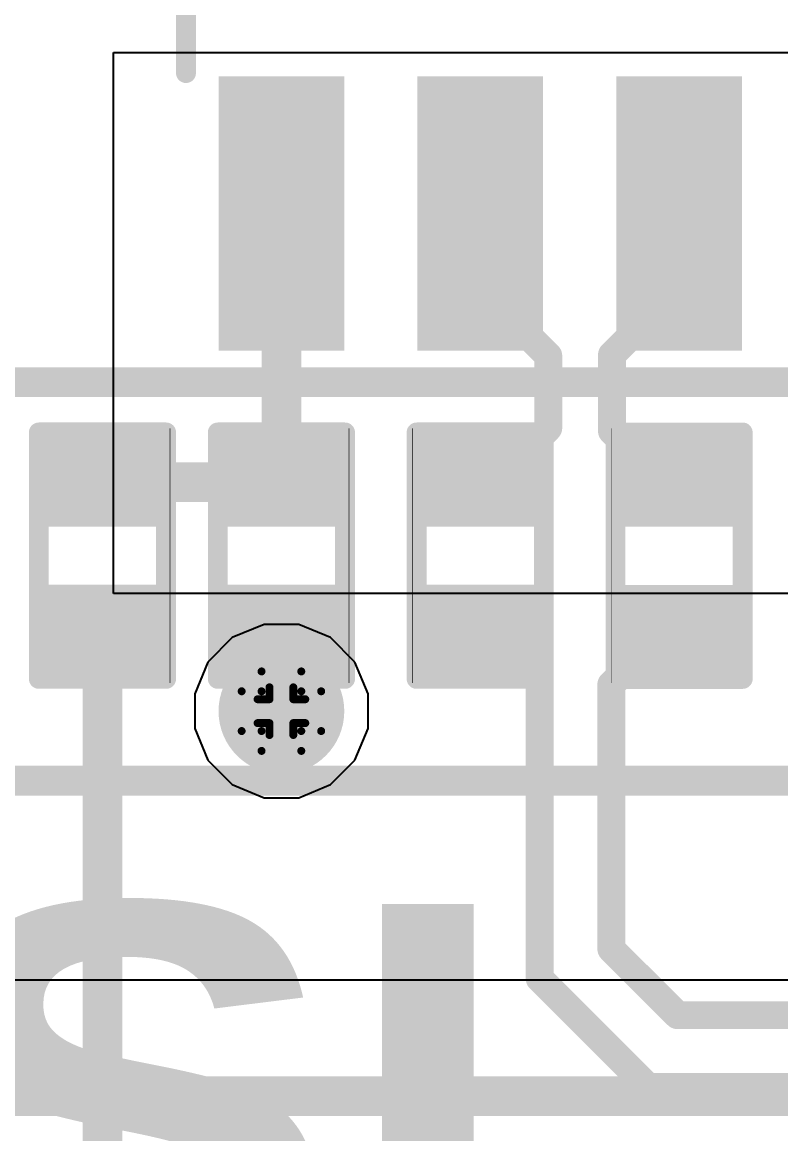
# Model space of a CAD drawing. Header units: inches. Extents: x -3 to 5259, y -3 to 5282.
# Drawn here: x 119.11 to 123.96, y 16.79 to 23.89 of the extents above; entities that cross this region are included whole.
import ezdxf

# ---------------------------------------------------------------- set-up
doc = ezdxf.new("R2010")
doc.units = ezdxf.units.IN
for name, color, linetype in [('Bottom Layer', 5, 'Continuous'), ('Bottom Solder', 6, 'Continuous'), ('Drill Drawing', 1, 'Continuous'), ('Layer 1', 16, 'Continuous'), ('Layer 2', 76, 'Continuous'), ('Top Layer', 1, 'Continuous'), ('Top Overlay', 2, 'Continuous'), ('Top Paste', 8, 'Continuous'), ('Top Solder', 216, 'Continuous'), ('Via Holes', 16, 'Continuous')]:
    doc.layers.add(name, color=color, linetype=linetype)
doc.styles.add('Arial Black_Bold', font='', dxfattribs={"height": 0.2})
doc.styles.get('Arial Black_Bold').set_extended_font_data('Arial Black', bold=True)

# ---------------------------------------------------------------- blocks, each defined once
blk = doc.blocks.new('SOIC_8_0_154___3_90___W______21')
at = {"layer": 'Top Layer'}
for points in [[(1.92499996, 0.3350005999999998), (1.92499996, 0.9349993999999998), (3.474999399999999, 0.9349994), (3.474999399999999, 0.3350006000000001)], [(1.92499996, -0.9349994), (1.92499996, -0.3350006000000001), (3.474999399999999, -0.3350005999999998), (3.474999399999999, -0.9349993999999998)], [(1.92499996, -2.2049994), (1.92499996, -1.6050006), (3.474999399999999, -1.6050006), (3.474999399999999, -2.2049994)]]:
    blk.add_hatch(color=1, dxfattribs=at).paths.add_polyline_path(points)
at = {"layer": 'Top Paste'}
for points in [[(1.92499996, 0.3350005999999998), (1.92499996, 0.9349993999999998), (3.474999399999999, 0.9349994), (3.474999399999999, 0.3350006000000001)], [(1.92499996, -0.9349994), (1.92499996, -0.3350006000000001), (3.474999399999999, -0.3350005999999998), (3.474999399999999, -0.9349993999999998)], [(1.92499996, -2.2049994), (1.92499996, -1.6050006), (3.474999399999999, -1.6050006), (3.474999399999999, -2.2049994)]]:
    blk.add_hatch(color=8, dxfattribs=at).paths.add_polyline_path(points)
at = {"layer": 'Top Solder'}
for points in [[(1.82339996, 0.2334005999999998), (1.82339996, 1.0365994), (3.5765994, 1.0365994), (3.5765994, 0.2334006000000002)], [(1.82339996, -1.0365994), (1.82339996, -0.2334006000000002), (3.5765994, -0.2334005999999998), (3.5765994, -1.0365994)], [(1.82339996, -2.3065994), (1.82339996, -1.5034006), (3.5765994, -1.5034006), (3.5765994, -2.3065994)]]:
    blk.add_hatch(color=216, dxfattribs=at).paths.add_polyline_path(points)
at = {"layer": 'Top Overlay'}
blk.add_lwpolyline([(1.8034, -2.5146, 0.127, 0.127, 0), (-1.8288, -2.5146, 0.127, 0.127, 0)], format="xyseb", dxfattribs=at)
blk.add_lwpolyline([(1.77165, -2.5146, 0.0635, 0.0635, 1), (1.83515, -2.5146, 0.0635, 0.0635, 1)], format="xyseb", close=True, dxfattribs=at)
blk = doc.blocks.new('R___0402_77')
at = {"layer": 'Top Layer'}
for points in [[(-0.6985, -0.3175), (-0.6985, 0.3175), (-0.2412999999999999, 0.3175), (-0.2413, -0.3175)], [(0.2412999999999999, -0.3175), (0.2413, 0.3175), (0.6985, 0.3175), (0.6985, -0.3175)]]:
    blk.add_hatch(color=1, dxfattribs=at).paths.add_polyline_path(points)
at = {"layer": 'Top Paste'}
for points in [[(-0.6985, -0.3175), (-0.6985, 0.3175), (-0.2412999999999999, 0.3175), (-0.2413, -0.3175)], [(0.2412999999999999, -0.3175), (0.2413, 0.3175), (0.6985, 0.3175), (0.6985, -0.3175)]]:
    blk.add_hatch(color=8, dxfattribs=at).paths.add_polyline_path(points)
at = {"layer": 'Top Solder'}
for points in [[(-0.75350116, -0.37250116), (-0.75350116, 0.37250116), (-0.1862988399999999, 0.37250116), (-0.18629884, -0.37250116)], [(0.1862988399999999, -0.37250116), (0.18629884, 0.37250116), (0.75350116, 0.37250116), (0.75350116, -0.37250116)]]:
    blk.add_hatch(color=216, dxfattribs=at).paths.add_polyline_path(points)
at = {"layer": 'Top Overlay'}
for points in [[(-0.7874, 0.4064, 0.127, 0.127, 0), (0.7874, 0.4064, 0.127, 0.127, 0)], [(-0.7874, 0.4064, 0.127, 0.127, 0), (-0.7874, -0.4064, 0.127, 0.127, 0)], [(0.7874, 0.4064, 0.127, 0.127, 0), (0.7874, -0.4064, 0.127, 0.127, 0)], [(-0.7874, -0.4064, 0.127, 0.127, 0), (0.7874, -0.4064, 0.127, 0.127, 0)], [(-0.8128, -0.4318, 0.0032258, 0.0032258, 0), (0.8128, -0.4318, 0.0032258, 0.0032258, 0)]]:
    blk.add_lwpolyline(points, format="xyseb", dxfattribs=at)
for points in [[(-0.8191499999999999, 0.4064, 0.0635, 0.0635, 1), (-0.7556499999999999, 0.4064, 0.0635, 0.0635, 1)], [(-0.8191499999999999, 0.4064, 0.0635, 0.0635, 1), (-0.7556499999999999, 0.4064, 0.0635, 0.0635, 1)], [(0.7556499999999999, 0.4064, 0.0635, 0.0635, 1), (0.8191499999999999, 0.4064, 0.0635, 0.0635, 1)], [(0.7556499999999999, 0.4064, 0.0635, 0.0635, 1), (0.8191499999999999, 0.4064, 0.0635, 0.0635, 1)], [(-0.8191499999999999, -0.4064, 0.0635, 0.0635, 1), (-0.7556499999999999, -0.4064, 0.0635, 0.0635, 1)], [(-0.8191499999999999, -0.4064, 0.0635, 0.0635, 1), (-0.7556499999999999, -0.4064, 0.0635, 0.0635, 1)], [(0.7556499999999999, -0.4064, 0.0635, 0.0635, 1), (0.8191499999999999, -0.4064, 0.0635, 0.0635, 1)], [(0.7556499999999999, -0.4064, 0.0635, 0.0635, 1), (0.8191499999999999, -0.4064, 0.0635, 0.0635, 1)], [(-0.81360518, -0.4318, 0.0016129, 0.0016129, 1), (-0.8119948199999999, -0.4318, 0.0016129, 0.0016129, 1)], [(0.8119948199999999, -0.4318, 0.0016129, 0.0016129, 1), (0.81360518, -0.4318, 0.0016129, 0.0016129, 1)]]:
    blk.add_lwpolyline(points, format="xyseb", close=True, dxfattribs=at)
blk = doc.blocks.new('R___0402_78')
at = {"layer": 'Top Layer'}
for points in [[(-0.6985, -0.3175), (-0.6985, 0.3175), (-0.2412999999999999, 0.3175), (-0.2413, -0.3175)], [(0.2412999999999999, -0.3175), (0.2413, 0.3175), (0.6985, 0.3175), (0.6985, -0.3175)]]:
    blk.add_hatch(color=1, dxfattribs=at).paths.add_polyline_path(points)
at = {"layer": 'Top Paste'}
for points in [[(-0.6985, -0.3175), (-0.6985, 0.3175), (-0.2412999999999999, 0.3175), (-0.2413, -0.3175)], [(0.2412999999999999, -0.3175), (0.2413, 0.3175), (0.6985, 0.3175), (0.6985, -0.3175)]]:
    blk.add_hatch(color=8, dxfattribs=at).paths.add_polyline_path(points)
at = {"layer": 'Top Solder'}
for points in [[(-0.75350116, -0.37250116), (-0.75350116, 0.37250116), (-0.1862988399999999, 0.37250116), (-0.18629884, -0.37250116)], [(0.1862988399999999, -0.37250116), (0.18629884, 0.37250116), (0.75350116, 0.37250116), (0.75350116, -0.37250116)]]:
    blk.add_hatch(color=216, dxfattribs=at).paths.add_polyline_path(points)
at = {"layer": 'Top Overlay'}
for points in [[(-0.7874, 0.4064, 0.127, 0.127, 0), (0.7874, 0.4064, 0.127, 0.127, 0)], [(-0.7874, 0.4064, 0.127, 0.127, 0), (-0.7874, -0.4064, 0.127, 0.127, 0)], [(0.7874, 0.4064, 0.127, 0.127, 0), (0.7874, -0.4064, 0.127, 0.127, 0)], [(-0.7874, -0.4064, 0.127, 0.127, 0), (0.7874, -0.4064, 0.127, 0.127, 0)], [(-0.8128, -0.4318, 0.0032258, 0.0032258, 0), (0.8128, -0.4318, 0.0032258, 0.0032258, 0)]]:
    blk.add_lwpolyline(points, format="xyseb", dxfattribs=at)
for points in [[(-0.8191499999999999, 0.4064, 0.0635, 0.0635, 1), (-0.7556499999999999, 0.4064, 0.0635, 0.0635, 1)], [(-0.8191499999999999, 0.4064, 0.0635, 0.0635, 1), (-0.7556499999999999, 0.4064, 0.0635, 0.0635, 1)], [(0.7556499999999999, 0.4064, 0.0635, 0.0635, 1), (0.8191499999999999, 0.4064, 0.0635, 0.0635, 1)], [(0.7556499999999999, 0.4064, 0.0635, 0.0635, 1), (0.8191499999999999, 0.4064, 0.0635, 0.0635, 1)], [(-0.8191499999999999, -0.4064, 0.0635, 0.0635, 1), (-0.7556499999999999, -0.4064, 0.0635, 0.0635, 1)], [(-0.8191499999999999, -0.4064, 0.0635, 0.0635, 1), (-0.7556499999999999, -0.4064, 0.0635, 0.0635, 1)], [(0.7556499999999999, -0.4064, 0.0635, 0.0635, 1), (0.8191499999999999, -0.4064, 0.0635, 0.0635, 1)], [(0.7556499999999999, -0.4064, 0.0635, 0.0635, 1), (0.8191499999999999, -0.4064, 0.0635, 0.0635, 1)], [(-0.81360518, -0.4318, 0.0016129, 0.0016129, 1), (-0.8119948199999999, -0.4318, 0.0016129, 0.0016129, 1)], [(0.8119948199999999, -0.4318, 0.0016129, 0.0016129, 1), (0.81360518, -0.4318, 0.0016129, 0.0016129, 1)]]:
    blk.add_lwpolyline(points, format="xyseb", close=True, dxfattribs=at)
blk = doc.blocks.new('R___0402_80')
at = {"layer": 'Top Layer'}
for points in [[(-0.6985, -0.3175), (-0.6985, 0.3174999999999999), (-0.2413000000000001, 0.3175), (-0.2412999999999999, -0.3174999999999999)], [(0.2413000000000001, -0.3175), (0.2412999999999999, 0.3174999999999999), (0.6985, 0.3175), (0.6985, -0.3174999999999999)]]:
    blk.add_hatch(color=1, dxfattribs=at).paths.add_polyline_path(points)
at = {"layer": 'Top Paste'}
for points in [[(-0.6985, -0.3175), (-0.6985, 0.3174999999999999), (-0.2413000000000001, 0.3175), (-0.2412999999999999, -0.3174999999999999)], [(0.2413000000000001, -0.3175), (0.2412999999999999, 0.3174999999999999), (0.6985, 0.3175), (0.6985, -0.3174999999999999)]]:
    blk.add_hatch(color=8, dxfattribs=at).paths.add_polyline_path(points)
at = {"layer": 'Top Solder'}
for points in [[(-0.75350116, -0.3725011600000001), (-0.75350116, 0.3725011599999999), (-0.18629884, 0.3725011600000001), (-0.1862988399999999, -0.3725011599999999)], [(0.18629884, -0.3725011600000001), (0.1862988399999999, 0.3725011599999999), (0.75350116, 0.3725011600000001), (0.75350116, -0.3725011599999999)]]:
    blk.add_hatch(color=216, dxfattribs=at).paths.add_polyline_path(points)
at = {"layer": 'Top Overlay'}
for points in [[(0.7874, 0.4064, 0.127, 0.127, 0), (-0.7874, 0.4064, 0.127, 0.127, 0)], [(-0.7874, -0.4064, 0.127, 0.127, 0), (-0.7874, 0.4064, 0.127, 0.127, 0)], [(0.7874, -0.4064, 0.127, 0.127, 0), (0.7874, 0.4064, 0.127, 0.127, 0)], [(0.7874, -0.4064, 0.127, 0.127, 0), (-0.7874, -0.4064, 0.127, 0.127, 0)], [(0.8128, -0.4318, 0.0032258, 0.0032258, 0), (-0.8128, -0.4318, 0.0032258, 0.0032258, 0)]]:
    blk.add_lwpolyline(points, format="xyseb", dxfattribs=at)
for points in [[(-0.8191499999999999, 0.4064, 0.0635, 0.0635, 1), (-0.7556499999999999, 0.4064, 0.0635, 0.0635, 1)], [(-0.8191499999999999, 0.4064, 0.0635, 0.0635, 1), (-0.7556499999999999, 0.4064, 0.0635, 0.0635, 1)], [(0.7556499999999999, 0.4064, 0.0635, 0.0635, 1), (0.8191499999999999, 0.4064, 0.0635, 0.0635, 1)], [(0.7556499999999999, 0.4064, 0.0635, 0.0635, 1), (0.8191499999999999, 0.4064, 0.0635, 0.0635, 1)], [(-0.8191499999999999, -0.4064, 0.0635, 0.0635, 1), (-0.7556499999999999, -0.4064, 0.0635, 0.0635, 1)], [(-0.8191499999999999, -0.4064, 0.0635, 0.0635, 1), (-0.7556499999999999, -0.4064, 0.0635, 0.0635, 1)], [(0.7556499999999999, -0.4064, 0.0635, 0.0635, 1), (0.8191499999999999, -0.4064, 0.0635, 0.0635, 1)], [(0.7556499999999999, -0.4064, 0.0635, 0.0635, 1), (0.8191499999999999, -0.4064, 0.0635, 0.0635, 1)], [(-0.81360518, -0.4318, 0.0016129, 0.0016129, 1), (-0.8119948199999999, -0.4318, 0.0016129, 0.0016129, 1)], [(0.8119948199999999, -0.4318, 0.0016129, 0.0016129, 1), (0.81360518, -0.4318, 0.0016129, 0.0016129, 1)]]:
    blk.add_lwpolyline(points, format="xyseb", close=True, dxfattribs=at)
blk = doc.blocks.new('R___0402_85')
at = {"layer": 'Top Layer'}
for points in [[(-0.6985, -0.3175), (-0.6985, 0.3174999999999999), (-0.2413000000000001, 0.3175), (-0.2412999999999999, -0.3174999999999999)], [(0.2413000000000001, -0.3175), (0.2412999999999999, 0.3174999999999999), (0.6985, 0.3175), (0.6985, -0.3174999999999999)]]:
    blk.add_hatch(color=1, dxfattribs=at).paths.add_polyline_path(points)
at = {"layer": 'Top Paste'}
for points in [[(-0.6985, -0.3175), (-0.6985, 0.3174999999999999), (-0.2413000000000001, 0.3175), (-0.2412999999999999, -0.3174999999999999)], [(0.2413000000000001, -0.3175), (0.2412999999999999, 0.3174999999999999), (0.6985, 0.3175), (0.6985, -0.3174999999999999)]]:
    blk.add_hatch(color=8, dxfattribs=at).paths.add_polyline_path(points)
at = {"layer": 'Top Solder'}
for points in [[(-0.75350116, -0.3725011600000001), (-0.75350116, 0.3725011599999999), (-0.18629884, 0.3725011600000001), (-0.1862988399999999, -0.3725011599999999)], [(0.18629884, -0.3725011600000001), (0.1862988399999999, 0.3725011599999999), (0.75350116, 0.3725011600000001), (0.75350116, -0.3725011599999999)]]:
    blk.add_hatch(color=216, dxfattribs=at).paths.add_polyline_path(points)
at = {"layer": 'Top Overlay'}
for points in [[(0.7874, 0.4064, 0.127, 0.127, 0), (-0.7874, 0.4064, 0.127, 0.127, 0)], [(-0.7874, -0.4064, 0.127, 0.127, 0), (-0.7874, 0.4064, 0.127, 0.127, 0)], [(0.7874, -0.4064, 0.127, 0.127, 0), (0.7874, 0.4064, 0.127, 0.127, 0)], [(0.7874, -0.4064, 0.127, 0.127, 0), (-0.7874, -0.4064, 0.127, 0.127, 0)], [(0.8128, -0.4318, 0.0032258, 0.0032258, 0), (-0.8128, -0.4318, 0.0032258, 0.0032258, 0)]]:
    blk.add_lwpolyline(points, format="xyseb", dxfattribs=at)
for points in [[(-0.8191499999999999, 0.4064, 0.0635, 0.0635, 1), (-0.7556499999999999, 0.4064, 0.0635, 0.0635, 1)], [(-0.8191499999999999, 0.4064, 0.0635, 0.0635, 1), (-0.7556499999999999, 0.4064, 0.0635, 0.0635, 1)], [(0.7556499999999999, 0.4064, 0.0635, 0.0635, 1), (0.8191499999999999, 0.4064, 0.0635, 0.0635, 1)], [(0.7556499999999999, 0.4064, 0.0635, 0.0635, 1), (0.8191499999999999, 0.4064, 0.0635, 0.0635, 1)], [(-0.8191499999999999, -0.4064, 0.0635, 0.0635, 1), (-0.7556499999999999, -0.4064, 0.0635, 0.0635, 1)], [(-0.8191499999999999, -0.4064, 0.0635, 0.0635, 1), (-0.7556499999999999, -0.4064, 0.0635, 0.0635, 1)], [(0.7556499999999999, -0.4064, 0.0635, 0.0635, 1), (0.8191499999999999, -0.4064, 0.0635, 0.0635, 1)], [(0.7556499999999999, -0.4064, 0.0635, 0.0635, 1), (0.8191499999999999, -0.4064, 0.0635, 0.0635, 1)], [(-0.81360518, -0.4318, 0.0016129, 0.0016129, 1), (-0.8119948199999999, -0.4318, 0.0016129, 0.0016129, 1)], [(0.8119948199999999, -0.4318, 0.0016129, 0.0016129, 1), (0.81360518, -0.4318, 0.0016129, 0.0016129, 1)]]:
    blk.add_lwpolyline(points, format="xyseb", close=True, dxfattribs=at)

msp = doc.modelspace()

# ---------------------------------------------------------------- hatches: boundary and pattern name
at = {"layer": 'Bottom Layer'}
h = msp.add_hatch(color=5, dxfattribs=at)
edge = h.paths.add_edge_path()
edge.add_arc((120.76844782, 19.48589956), 0.2999994, 0, 360)
at = {"layer": 'Bottom Solder'}
h = msp.add_hatch(color=6, dxfattribs=at)
edge = h.paths.add_edge_path()
edge.add_arc((120.76844782, 19.48589956), 0.4015993999999999, 0, 360)
at = {"layer": 'Layer 1'}
h = msp.add_hatch(color=16, dxfattribs=at)
edge = h.paths.add_edge_path()
edge.add_arc((120.76844782, 19.48589956), 0.2999994, 0, 360)
at = {"layer": 'Layer 2'}
h = msp.add_hatch(color=76, dxfattribs=at)
edge = h.paths.add_edge_path()
edge.add_arc((120.76844782, 19.48589956), 0.2999994, 0, 360)
at = {"layer": 'Top Layer'}
msp.add_hatch(color=1, dxfattribs=at).paths.add_polyline_path([(121.06915334, 20.01074738), (120.4670311, 20.01074738), (120.4670311, 19.4859021), (121.06915334, 19.4859021)])
h = msp.add_hatch(color=1, dxfattribs=at)
edge = h.paths.add_edge_path()
edge.add_arc((120.76844782, 19.48589956), 0.2999994, 0, 360)
at = {"layer": 'Top Solder'}
h = msp.add_hatch(color=216, dxfattribs=at)
edge = h.paths.add_edge_path()
edge.add_arc((120.76844782, 19.48589956), 0.4015993999999999, 0, 360)
at = {"layer": 'Via Holes'}
h = msp.add_hatch(color=7, dxfattribs=at)
edge = h.paths.add_edge_path()
edge.add_arc((120.76844782, 19.48589956), 0.1499997, 0, 360)

# ---------------------------------------------------------------- linework, layer by layer
at = {"layer": 'Drill Drawing'}
for points in [[(120.64144782, 19.61289956, 0.0508, 0.0508, 0), (120.64144782, 19.73989956, 0.0508, 0.0508, 0)], [(120.64144782, 19.73989956, 0.0508, 0.0508, 0), (120.89544782, 19.73989956, 0.0508, 0.0508, 0)], [(120.89544782, 19.61289956, 0.0508, 0.0508, 0), (120.89544782, 19.73989956, 0.0508, 0.0508, 0)], [(120.51444782, 19.35889956, 0.0508, 0.0508, 0), (120.51444782, 19.61289956, 0.0508, 0.0508, 0)], [(120.51444782, 19.61289956, 0.0508, 0.0508, 0), (120.64144782, 19.61289956, 0.0508, 0.0508, 0)], [(120.69224782, 19.56209956, 0.0508, 0.0508, 0), (120.69224782, 19.63829956, 0.0508, 0.0508, 0)], [(120.69224782, 19.63829956, 0.0508, 0.0508, 0), (120.84464782, 19.63829956, 0.0508, 0.0508, 0)], [(120.84464782, 19.56209956, 0.0508, 0.0508, 0), (120.84464782, 19.63829956, 0.0508, 0.0508, 0)], [(120.89544782, 19.61289956, 0.0508, 0.0508, 0), (121.02244782, 19.61289956, 0.0508, 0.0508, 0)], [(121.02244782, 19.35889956, 0.0508, 0.0508, 0), (121.02244782, 19.61289956, 0.0508, 0.0508, 0)], [(120.61604782, 19.40969956, 0.0508, 0.0508, 0), (120.61604782, 19.56209956, 0.0508, 0.0508, 0)], [(120.61604782, 19.56209956, 0.0508, 0.0508, 0), (120.69224782, 19.56209956, 0.0508, 0.0508, 0)], [(120.84464782, 19.56209956, 0.0508, 0.0508, 0), (120.92084782, 19.56209956, 0.0508, 0.0508, 0)], [(120.92084782, 19.40969956, 0.0508, 0.0508, 0), (120.92084782, 19.56209956, 0.0508, 0.0508, 0)], [(120.61604782, 19.40969956, 0.0508, 0.0508, 0), (120.69224782, 19.40969956, 0.0508, 0.0508, 0)], [(120.69224782, 19.33349956, 0.0508, 0.0508, 0), (120.69224782, 19.40969956, 0.0508, 0.0508, 0)], [(120.84464782, 19.40969956, 0.0508, 0.0508, 0), (120.92084782, 19.40969956, 0.0508, 0.0508, 0)], [(120.84464782, 19.33349956, 0.0508, 0.0508, 0), (120.84464782, 19.40969956, 0.0508, 0.0508, 0)], [(120.51444782, 19.35889956, 0.0508, 0.0508, 0), (120.64144782, 19.35889956, 0.0508, 0.0508, 0)], [(120.64144782, 19.23189956, 0.0508, 0.0508, 0), (120.64144782, 19.35889956, 0.0508, 0.0508, 0)], [(120.69224782, 19.33349956, 0.0508, 0.0508, 0), (120.84464782, 19.33349956, 0.0508, 0.0508, 0)], [(120.89544782, 19.35889956, 0.0508, 0.0508, 0), (121.02244782, 19.35889956, 0.0508, 0.0508, 0)], [(120.89544782, 19.23189956, 0.0508, 0.0508, 0), (120.89544782, 19.35889956, 0.0508, 0.0508, 0)], [(120.64144782, 19.23189956, 0.0508, 0.0508, 0), (120.89544782, 19.23189956, 0.0508, 0.0508, 0)]]:
    msp.add_lwpolyline(points, format="xyseb", dxfattribs=at)
for points in [[(120.62874782, 19.73989956, 0.0254, 0.0254, 1), (120.65414782, 19.73989956, 0.0254, 0.0254, 1)], [(120.62874782, 19.73989956, 0.0254, 0.0254, 1), (120.65414782, 19.73989956, 0.0254, 0.0254, 1)], [(120.88274782, 19.73989956, 0.0254, 0.0254, 1), (120.90814782, 19.73989956, 0.0254, 0.0254, 1)], [(120.88274782, 19.73989956, 0.0254, 0.0254, 1), (120.90814782, 19.73989956, 0.0254, 0.0254, 1)], [(120.50174782, 19.61289956, 0.0254, 0.0254, 1), (120.52714782, 19.61289956, 0.0254, 0.0254, 1)], [(120.50174782, 19.61289956, 0.0254, 0.0254, 1), (120.52714782, 19.61289956, 0.0254, 0.0254, 1)], [(120.62874782, 19.61289956, 0.0254, 0.0254, 1), (120.65414782, 19.61289956, 0.0254, 0.0254, 1)], [(120.62874782, 19.61289956, 0.0254, 0.0254, 1), (120.65414782, 19.61289956, 0.0254, 0.0254, 1)], [(120.67954782, 19.63829956, 0.0254, 0.0254, 1), (120.70494782, 19.63829956, 0.0254, 0.0254, 1)], [(120.67954782, 19.63829956, 0.0254, 0.0254, 1), (120.70494782, 19.63829956, 0.0254, 0.0254, 1)], [(120.83194782, 19.63829956, 0.0254, 0.0254, 1), (120.85734782, 19.63829956, 0.0254, 0.0254, 1)], [(120.83194782, 19.63829956, 0.0254, 0.0254, 1), (120.85734782, 19.63829956, 0.0254, 0.0254, 1)], [(120.88274782, 19.61289956, 0.0254, 0.0254, 1), (120.90814782, 19.61289956, 0.0254, 0.0254, 1)], [(120.88274782, 19.61289956, 0.0254, 0.0254, 1), (120.90814782, 19.61289956, 0.0254, 0.0254, 1)], [(121.00974782, 19.61289956, 0.0254, 0.0254, 1), (121.03514782, 19.61289956, 0.0254, 0.0254, 1)], [(121.00974782, 19.61289956, 0.0254, 0.0254, 1), (121.03514782, 19.61289956, 0.0254, 0.0254, 1)], [(120.60334782, 19.56209956, 0.0254, 0.0254, 1), (120.62874782, 19.56209956, 0.0254, 0.0254, 1)], [(120.60334782, 19.56209956, 0.0254, 0.0254, 1), (120.62874782, 19.56209956, 0.0254, 0.0254, 1)], [(120.67954782, 19.56209956, 0.0254, 0.0254, 1), (120.70494782, 19.56209956, 0.0254, 0.0254, 1)], [(120.67954782, 19.56209956, 0.0254, 0.0254, 1), (120.70494782, 19.56209956, 0.0254, 0.0254, 1)], [(120.83194782, 19.56209956, 0.0254, 0.0254, 1), (120.85734782, 19.56209956, 0.0254, 0.0254, 1)], [(120.83194782, 19.56209956, 0.0254, 0.0254, 1), (120.85734782, 19.56209956, 0.0254, 0.0254, 1)], [(120.90814782, 19.56209956, 0.0254, 0.0254, 1), (120.93354782, 19.56209956, 0.0254, 0.0254, 1)], [(120.90814782, 19.56209956, 0.0254, 0.0254, 1), (120.93354782, 19.56209956, 0.0254, 0.0254, 1)], [(120.60334782, 19.40969956, 0.0254, 0.0254, 1), (120.62874782, 19.40969956, 0.0254, 0.0254, 1)], [(120.60334782, 19.40969956, 0.0254, 0.0254, 1), (120.62874782, 19.40969956, 0.0254, 0.0254, 1)], [(120.67954782, 19.40969956, 0.0254, 0.0254, 1), (120.70494782, 19.40969956, 0.0254, 0.0254, 1)], [(120.67954782, 19.40969956, 0.0254, 0.0254, 1), (120.70494782, 19.40969956, 0.0254, 0.0254, 1)], [(120.83194782, 19.40969956, 0.0254, 0.0254, 1), (120.85734782, 19.40969956, 0.0254, 0.0254, 1)], [(120.83194782, 19.40969956, 0.0254, 0.0254, 1), (120.85734782, 19.40969956, 0.0254, 0.0254, 1)], [(120.90814782, 19.40969956, 0.0254, 0.0254, 1), (120.93354782, 19.40969956, 0.0254, 0.0254, 1)], [(120.90814782, 19.40969956, 0.0254, 0.0254, 1), (120.93354782, 19.40969956, 0.0254, 0.0254, 1)], [(120.50174782, 19.35889956, 0.0254, 0.0254, 1), (120.52714782, 19.35889956, 0.0254, 0.0254, 1)], [(120.50174782, 19.35889956, 0.0254, 0.0254, 1), (120.52714782, 19.35889956, 0.0254, 0.0254, 1)], [(120.62874782, 19.35889956, 0.0254, 0.0254, 1), (120.65414782, 19.35889956, 0.0254, 0.0254, 1)], [(120.62874782, 19.35889956, 0.0254, 0.0254, 1), (120.65414782, 19.35889956, 0.0254, 0.0254, 1)], [(120.67954782, 19.33349956, 0.0254, 0.0254, 1), (120.70494782, 19.33349956, 0.0254, 0.0254, 1)], [(120.67954782, 19.33349956, 0.0254, 0.0254, 1), (120.70494782, 19.33349956, 0.0254, 0.0254, 1)], [(120.83194782, 19.33349956, 0.0254, 0.0254, 1), (120.85734782, 19.33349956, 0.0254, 0.0254, 1)], [(120.83194782, 19.33349956, 0.0254, 0.0254, 1), (120.85734782, 19.33349956, 0.0254, 0.0254, 1)], [(120.88274782, 19.35889956, 0.0254, 0.0254, 1), (120.90814782, 19.35889956, 0.0254, 0.0254, 1)], [(120.88274782, 19.35889956, 0.0254, 0.0254, 1), (120.90814782, 19.35889956, 0.0254, 0.0254, 1)], [(121.00974782, 19.35889956, 0.0254, 0.0254, 1), (121.03514782, 19.35889956, 0.0254, 0.0254, 1)], [(121.00974782, 19.35889956, 0.0254, 0.0254, 1), (121.03514782, 19.35889956, 0.0254, 0.0254, 1)], [(120.62874782, 19.23189956, 0.0254, 0.0254, 1), (120.65414782, 19.23189956, 0.0254, 0.0254, 1)], [(120.62874782, 19.23189956, 0.0254, 0.0254, 1), (120.65414782, 19.23189956, 0.0254, 0.0254, 1)], [(120.88274782, 19.23189956, 0.0254, 0.0254, 1), (120.90814782, 19.23189956, 0.0254, 0.0254, 1)], [(120.88274782, 19.23189956, 0.0254, 0.0254, 1), (120.90814782, 19.23189956, 0.0254, 0.0254, 1)]]:
    msp.add_lwpolyline(points, format="xyseb", close=True, dxfattribs=at)
at = {"layer": 'Layer 2'}
for p, q in [((120.65824992, 20.03989896), (120.45463336, 19.95555826)), ((120.87864572, 20.03989896), (120.65824992, 20.03989896)), ((121.08226228, 19.95555826), (120.87864572, 20.03989896)), ((120.45463336, 19.95555826), (120.29878912, 19.79971402)), ((121.23810652, 19.79971402), (121.08226228, 19.95555826)), ((120.29878912, 19.79971402), (120.21444842, 19.59609746)), ((121.32244722, 19.59609746), (121.23810652, 19.79971402)), ((120.21444842, 19.59609746), (120.21444842, 19.37570166)), ((121.32244722, 19.37570166), (121.32244722, 19.59609746)), ((120.21444842, 19.37570166), (120.29878912, 19.1720851)), ((121.23810652, 19.1720851), (121.32244722, 19.37570166)), ((120.29878912, 19.1720851), (120.45463336, 19.01624086)), ((121.08226228, 19.01624086), (121.23810652, 19.1720851)), ((120.45463336, 19.01624086), (120.65824992, 18.93190016)), ((120.87864572, 18.93190016), (121.08226228, 19.01624086)), ((120.65824992, 18.93190016), (120.87864572, 18.93190016)), ((125.3328202, 17.76730762), (113.63753752, 17.76730762))]:
    msp.add_line(p, q, dxfattribs=at)
msp.add_lwpolyline([(67.14814104, 17.02559714, 0.254, 0.254, 0), (125.29554824, 17.02559714, 0.254, 0.254, 0)], format="xyseb", dxfattribs=at)
at = {"layer": 'Top Layer'}
for p, q in [((119.69680404, 20.23827042), (119.69684976, 23.69565238)), ((119.69684976, 23.69565238), (133.09597206, 23.69565238)), ((133.09595174, 20.23827042), (119.69680404, 20.23827042))]:
    msp.add_line(p, q, dxfattribs=at)
for points in [[(120.76844528, 20.94947296, 0.254, 0.254, 0), (120.76844528, 22.66665012, 0.254, 0.254, 0)], [(122.03844782, 22.19165488, 0.1778, 0.1778, 0), (122.03844782, 22.6666552, 0.1778, 0.1778, 0)], [(123.30844782, 22.19165234, 0.1778, 0.1778, 0), (123.30844782, 22.66665266, 0.1778, 0.1778, 0)], [(122.03844782, 22.19165488, 0.1778, 0.1778, 0), (122.47312564, 21.75697706, 0.1778, 0.1778, 0)], [(122.87952564, 21.76273016, 0.1778, 0.1778, 0), (123.30844782, 22.19165234, 0.1778, 0.1778, 0)], [(122.47312564, 21.29508822, 0.1778, 0.1778, 0), (122.47312564, 21.75697706, 0.1778, 0.1778, 0)], [(122.87952564, 21.2758528, 0.1778, 0.1778, 0), (122.87952564, 21.76273016, 0.1778, 0.1778, 0)], [(122.12734782, 20.9493104, 0.1778, 0.1778, 0), (122.47312564, 21.29508822, 0.1778, 0.1778, 0)], [(122.87952564, 21.2758528, 0.1778, 0.1778, 0), (123.06637058, 21.08900786, 0.1778, 0.1778, 0)], [(123.06637058, 21.08900786, 0.1778, 0.1778, 0), (123.16874782, 21.08900786, 0.1778, 0.1778, 0)], [(123.16874782, 21.08900786, 0.1778, 0.1778, 0), (123.30844782, 20.94930786, 0.1778, 0.1778, 0)], [(119.62544782, 20.94947042, 0.254, 0.254, 0), (120.76844274, 20.94947042, 0.254, 0.254, 0)], [(120.76844274, 20.94947042, 0.254, 0.254, 0), (120.76844528, 20.94947296, 0.254, 0.254, 0)], [(122.03844782, 20.9493104, 0.1778, 0.1778, 0), (122.12734782, 20.9493104, 0.1778, 0.1778, 0)], [(119.6249068, 20.00913448, 0.3809999999999999, 0.3809999999999999, 0), (119.62544274, 20.00967042, 0.3809999999999999, 0.3809999999999999, 0)], [(120.76844782, 19.48589956, 0.3809999999999999, 0.3809999999999999, 0), (120.76844782, 20.00967042, 0.3809999999999999, 0.3809999999999999, 0)], [(119.6249068, 14.8394166, 0.254, 0.254, 0), (119.6249068, 20.00913448, 0.254, 0.254, 0)], [(120.76844782, 20.00967042, 0.2032, 0.2032, 0), (120.76952478, 20.01074738, 0.2032, 0.2032, 0)], [(122.03844274, 20.00967042, 0.1778, 0.1778, 0), (122.12734274, 20.00967042, 0.1778, 0.1778, 0)], [(122.12734274, 20.00967042, 0.1778, 0.1778, 0), (122.26704274, 19.86997042, 0.1778, 0.1778, 0)], [(123.07984274, 19.86980786, 0.1778, 0.1778, 0), (123.21954274, 20.00950786, 0.1778, 0.1778, 0)], [(123.21954274, 20.00950786, 0.1778, 0.1778, 0), (123.30844274, 20.00950786, 0.1778, 0.1778, 0)], [(122.26704274, 19.86496662, 0.1778, 0.1778, 0), (122.26704274, 19.86997042, 0.1778, 0.1778, 0)], [(123.07984274, 19.8609966, 0.1778, 0.1778, 0), (123.07984274, 19.86980786, 0.1778, 0.1778, 0)], [(122.26704274, 19.86496662, 0.1778, 0.1778, 0), (122.41821846, 19.7137909, 0.1778, 0.1778, 0)], [(122.87541846, 19.65657232, 0.1778, 0.1778, 0), (123.07984274, 19.8609966, 0.1778, 0.1778, 0)], [(122.41821846, 17.77695962, 0.1778, 0.1778, 0), (122.41821846, 19.7137909, 0.1778, 0.1778, 0)], [(122.87541846, 17.96633694, 0.1778, 0.1778, 0), (122.87541846, 19.65657232, 0.1778, 0.1778, 0)], [(122.87541846, 17.96633694, 0.1778, 0.1778, 0), (123.29858754, 17.54316786, 0.1778, 0.1778, 0)], [(122.41821846, 17.77695962, 0.1778, 0.1778, 0), (123.10921022, 17.08596786, 0.1778, 0.1778, 0)], [(123.29858754, 17.54316786, 0.1778, 0.1778, 0), (134.05439026, 17.54316786, 0.1778, 0.1778, 0)], [(123.10921022, 17.08596786, 0.1778, 0.1778, 0), (134.24376758, 17.08596786, 0.1778, 0.1778, 0)]]:
    msp.add_lwpolyline(points, format="xyseb", dxfattribs=at)
for points in [[(120.70494528, 22.66665012, 0.127, 0.127, 1), (120.83194528, 22.66665012, 0.127, 0.127, 1)], [(121.99399782, 22.6666552, 0.08889999999999999, 0.08889999999999999, 1), (122.08289782, 22.6666552, 0.08889999999999999, 0.08889999999999999, 1)], [(123.26399782, 22.66665266, 0.08889999999999999, 0.08889999999999999, 1), (123.35289782, 22.66665266, 0.08889999999999999, 0.08889999999999999, 1)], [(121.99399782, 22.19165488, 0.08889999999999999, 0.08889999999999999, 1), (122.08289782, 22.19165488, 0.08889999999999999, 0.08889999999999999, 1)], [(121.99399782, 22.19165488, 0.08889999999999999, 0.08889999999999999, 1), (122.08289782, 22.19165488, 0.08889999999999999, 0.08889999999999999, 1)], [(123.26399782, 22.19165234, 0.08889999999999999, 0.08889999999999999, 1), (123.35289782, 22.19165234, 0.08889999999999999, 0.08889999999999999, 1)], [(123.26399782, 22.19165234, 0.08889999999999999, 0.08889999999999999, 1), (123.35289782, 22.19165234, 0.08889999999999999, 0.08889999999999999, 1)], [(122.42867564, 21.75697706, 0.08889999999999999, 0.08889999999999999, 1), (122.51757564, 21.75697706, 0.08889999999999999, 0.08889999999999999, 1)], [(122.42867564, 21.75697706, 0.08889999999999999, 0.08889999999999999, 1), (122.51757564, 21.75697706, 0.08889999999999999, 0.08889999999999999, 1)], [(122.83507564, 21.76273016, 0.08889999999999999, 0.08889999999999999, 1), (122.92397564, 21.76273016, 0.08889999999999999, 0.08889999999999999, 1)], [(122.83507564, 21.76273016, 0.08889999999999999, 0.08889999999999999, 1), (122.92397564, 21.76273016, 0.08889999999999999, 0.08889999999999999, 1)], [(122.42867564, 21.29508822, 0.08889999999999999, 0.08889999999999999, 1), (122.51757564, 21.29508822, 0.08889999999999999, 0.08889999999999999, 1)], [(122.42867564, 21.29508822, 0.08889999999999999, 0.08889999999999999, 1), (122.51757564, 21.29508822, 0.08889999999999999, 0.08889999999999999, 1)], [(122.83507564, 21.2758528, 0.08889999999999999, 0.08889999999999999, 1), (122.92397564, 21.2758528, 0.08889999999999999, 0.08889999999999999, 1)], [(122.83507564, 21.2758528, 0.08889999999999999, 0.08889999999999999, 1), (122.92397564, 21.2758528, 0.08889999999999999, 0.08889999999999999, 1)], [(123.02192058, 21.08900786, 0.08889999999999999, 0.08889999999999999, 1), (123.11082058, 21.08900786, 0.08889999999999999, 0.08889999999999999, 1)], [(123.02192058, 21.08900786, 0.08889999999999999, 0.08889999999999999, 1), (123.11082058, 21.08900786, 0.08889999999999999, 0.08889999999999999, 1)], [(123.12429782, 21.08900786, 0.08889999999999999, 0.08889999999999999, 1), (123.21319782, 21.08900786, 0.08889999999999999, 0.08889999999999999, 1)], [(123.12429782, 21.08900786, 0.08889999999999999, 0.08889999999999999, 1), (123.21319782, 21.08900786, 0.08889999999999999, 0.08889999999999999, 1)], [(119.56194782, 20.94947042, 0.127, 0.127, 1), (119.68894782, 20.94947042, 0.127, 0.127, 1)], [(120.70494274, 20.94947042, 0.127, 0.127, 1), (120.83194274, 20.94947042, 0.127, 0.127, 1)], [(120.70494274, 20.94947042, 0.127, 0.127, 1), (120.83194274, 20.94947042, 0.127, 0.127, 1)], [(120.70494528, 20.94947296, 0.127, 0.127, 1), (120.83194528, 20.94947296, 0.127, 0.127, 1)], [(120.70494528, 20.94947296, 0.127, 0.127, 1), (120.83194528, 20.94947296, 0.127, 0.127, 1)], [(121.99399782, 20.9493104, 0.08889999999999999, 0.08889999999999999, 1), (122.08289782, 20.9493104, 0.08889999999999999, 0.08889999999999999, 1)], [(122.08289782, 20.9493104, 0.08889999999999999, 0.08889999999999999, 1), (122.17179782, 20.9493104, 0.08889999999999999, 0.08889999999999999, 1)], [(122.08289782, 20.9493104, 0.08889999999999999, 0.08889999999999999, 1), (122.17179782, 20.9493104, 0.08889999999999999, 0.08889999999999999, 1)], [(123.26399782, 20.94930786, 0.08889999999999999, 0.08889999999999999, 1), (123.35289782, 20.94930786, 0.08889999999999999, 0.08889999999999999, 1)], [(119.5296568, 20.00913448, 0.1905, 0.1905, 1), (119.7201568, 20.00913448, 0.1905, 0.1905, 1)], [(119.53019274, 20.00967042, 0.1905, 0.1905, 1), (119.72069274, 20.00967042, 0.1905, 0.1905, 1)], [(120.67319782, 20.00967042, 0.1905, 0.1905, 1), (120.86369782, 20.00967042, 0.1905, 0.1905, 1)], [(119.5614068, 20.00913448, 0.127, 0.127, 1), (119.6884068, 20.00913448, 0.127, 0.127, 1)], [(120.71764782, 20.00967042, 0.1016, 0.1016, 1), (120.81924782, 20.00967042, 0.1016, 0.1016, 1)], [(120.71872478, 20.01074738, 0.1016, 0.1016, 1), (120.82032478, 20.01074738, 0.1016, 0.1016, 1)], [(121.99399274, 20.00967042, 0.08889999999999999, 0.08889999999999999, 1), (122.08289274, 20.00967042, 0.08889999999999999, 0.08889999999999999, 1)], [(122.08289274, 20.00967042, 0.08889999999999999, 0.08889999999999999, 1), (122.17179274, 20.00967042, 0.08889999999999999, 0.08889999999999999, 1)], [(122.08289274, 20.00967042, 0.08889999999999999, 0.08889999999999999, 1), (122.17179274, 20.00967042, 0.08889999999999999, 0.08889999999999999, 1)], [(123.17509274, 20.00950786, 0.08889999999999999, 0.08889999999999999, 1), (123.26399274, 20.00950786, 0.08889999999999999, 0.08889999999999999, 1)], [(123.17509274, 20.00950786, 0.08889999999999999, 0.08889999999999999, 1), (123.26399274, 20.00950786, 0.08889999999999999, 0.08889999999999999, 1)], [(123.26399274, 20.00950786, 0.08889999999999999, 0.08889999999999999, 1), (123.35289274, 20.00950786, 0.08889999999999999, 0.08889999999999999, 1)], [(122.22259274, 19.86997042, 0.08889999999999999, 0.08889999999999999, 1), (122.31149274, 19.86997042, 0.08889999999999999, 0.08889999999999999, 1)], [(122.22259274, 19.86997042, 0.08889999999999999, 0.08889999999999999, 1), (122.31149274, 19.86997042, 0.08889999999999999, 0.08889999999999999, 1)], [(123.03539274, 19.86980786, 0.08889999999999999, 0.08889999999999999, 1), (123.12429274, 19.86980786, 0.08889999999999999, 0.08889999999999999, 1)], [(123.03539274, 19.86980786, 0.08889999999999999, 0.08889999999999999, 1), (123.12429274, 19.86980786, 0.08889999999999999, 0.08889999999999999, 1)], [(122.22259274, 19.86496662, 0.08889999999999999, 0.08889999999999999, 1), (122.31149274, 19.86496662, 0.08889999999999999, 0.08889999999999999, 1)], [(122.22259274, 19.86496662, 0.08889999999999999, 0.08889999999999999, 1), (122.31149274, 19.86496662, 0.08889999999999999, 0.08889999999999999, 1)], [(123.03539274, 19.8609966, 0.08889999999999999, 0.08889999999999999, 1), (123.12429274, 19.8609966, 0.08889999999999999, 0.08889999999999999, 1)], [(123.03539274, 19.8609966, 0.08889999999999999, 0.08889999999999999, 1), (123.12429274, 19.8609966, 0.08889999999999999, 0.08889999999999999, 1)], [(122.37376846, 19.7137909, 0.08889999999999999, 0.08889999999999999, 1), (122.46266846, 19.7137909, 0.08889999999999999, 0.08889999999999999, 1)], [(122.37376846, 19.7137909, 0.08889999999999999, 0.08889999999999999, 1), (122.46266846, 19.7137909, 0.08889999999999999, 0.08889999999999999, 1)], [(122.83096846, 19.65657232, 0.08889999999999999, 0.08889999999999999, 1), (122.91986846, 19.65657232, 0.08889999999999999, 0.08889999999999999, 1)], [(122.83096846, 19.65657232, 0.08889999999999999, 0.08889999999999999, 1), (122.91986846, 19.65657232, 0.08889999999999999, 0.08889999999999999, 1)], [(120.67319782, 19.48589956, 0.1905, 0.1905, 1), (120.86369782, 19.48589956, 0.1905, 0.1905, 1)], [(122.83096846, 17.96633694, 0.08889999999999999, 0.08889999999999999, 1), (122.91986846, 17.96633694, 0.08889999999999999, 0.08889999999999999, 1)], [(122.83096846, 17.96633694, 0.08889999999999999, 0.08889999999999999, 1), (122.91986846, 17.96633694, 0.08889999999999999, 0.08889999999999999, 1)], [(122.37376846, 17.77695962, 0.08889999999999999, 0.08889999999999999, 1), (122.46266846, 17.77695962, 0.08889999999999999, 0.08889999999999999, 1)], [(122.37376846, 17.77695962, 0.08889999999999999, 0.08889999999999999, 1), (122.46266846, 17.77695962, 0.08889999999999999, 0.08889999999999999, 1)], [(123.25413754, 17.54316786, 0.08889999999999999, 0.08889999999999999, 1), (123.34303754, 17.54316786, 0.08889999999999999, 0.08889999999999999, 1)], [(123.25413754, 17.54316786, 0.08889999999999999, 0.08889999999999999, 1), (123.34303754, 17.54316786, 0.08889999999999999, 0.08889999999999999, 1)], [(123.06476022, 17.08596786, 0.08889999999999999, 0.08889999999999999, 1), (123.15366022, 17.08596786, 0.08889999999999999, 0.08889999999999999, 1)], [(123.06476022, 17.08596786, 0.08889999999999999, 0.08889999999999999, 1), (123.15366022, 17.08596786, 0.08889999999999999, 0.08889999999999999, 1)]]:
    msp.add_lwpolyline(points, format="xyseb", close=True, dxfattribs=at)
at = {"layer": 'Top Overlay'}
for points in [[(116.586, 21.58798578, 0.1905, 0.1905, 0), (126.56387946, 21.58798578, 0.1905, 0.1905, 0)], [(116.586, 19.04134114, 0.1905, 0.1905, 0), (126.56387946, 19.04134114, 0.1905, 0.1905, 0)]]:
    msp.add_lwpolyline(points, format="xyseb", dxfattribs=at)

# ---------------------------------------------------------------- block references
for name, p, rotation in [('SOIC_8_0_154___3_90___W______21', (122.67344274, 25.3666498), 270), ('R___0402_78', (119.62544274, 20.47957042), 90), ('R___0402_77', (120.76844274, 20.47957042), 90), ('R___0402_80', (122.03844274, 20.47957042), 270), ('R___0402_85', (123.30844274, 20.47940786), 270)]:
    msp.add_blockref(name, p, dxfattribs=dict(rotation=rotation))

# ---------------------------------------------------------------- texts
at = {"layer": 'Top Overlay', "style": 'Arial Black_Bold'}
msp.add_text('SLAVE CAN IN', height=2.54, rotation=360, dxfattribs=at).set_placement((118.43054546, 15.71463456))

doc.saveas('drawing.dxf')
